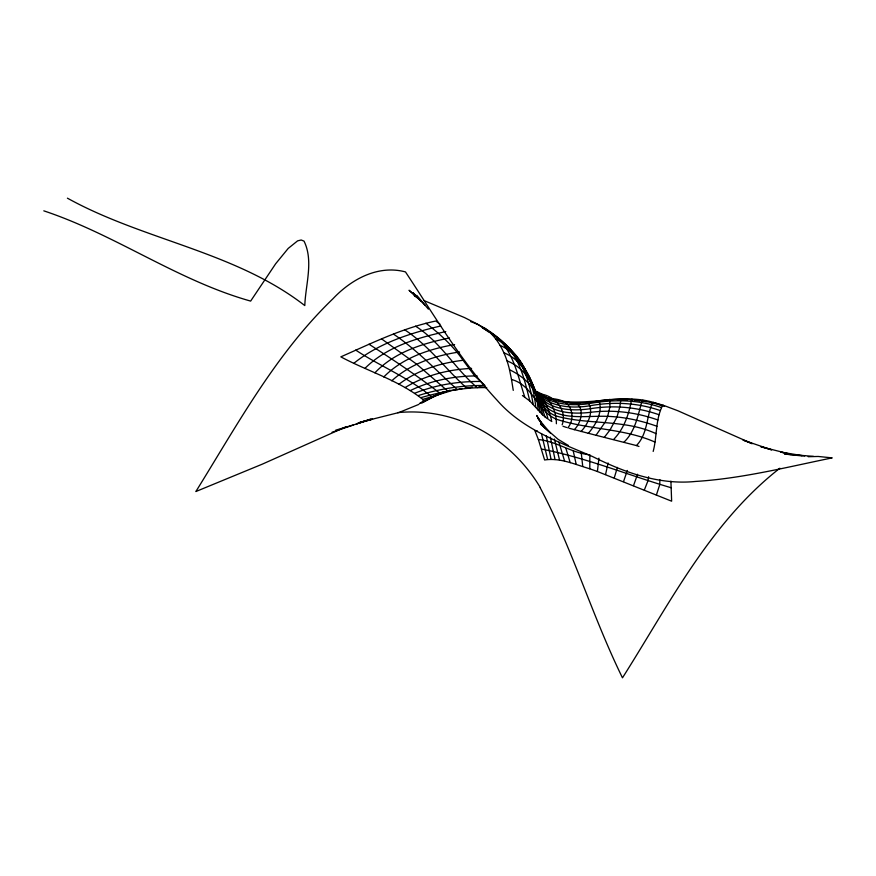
<?xml version="1.0" encoding="UTF-8"?>
<svg xmlns="http://www.w3.org/2000/svg" width="876" height="876" viewBox="0 0 876 876"><rect width="100%" height="100%" fill="white"/><g stroke="black" fill="none" stroke-linecap="round" stroke-linejoin="round"><path stroke-width="1.31" d="M556.38 423.743C556.534 410.121 549.077 395.196 535.148 391.134C553.731 404.066 577.503 405.095 599.064 400.836C620.219 397.638 642.097 399.051 662.464 405.752L663.526 405.325L664.501 406.212L653.288 402.391C614.153 390.663 571.349 414.655 534.612 391.55M598.943 458.159L597.399 471.507L671.64 501.192L670.917 481.143M659.935 479.752L659.661 484.921L656.365 495.093M609.751 400.222L609.805 399.292L609.926 406.836L607.67 416.341L605.174 422.144L596.008 435.273L569.072 428.244M597.399 471.507L589.8 468.802L589.855 454.83C571.568 453.023 556.501 441.241 538.379 439.533L534.951 430.817L537.295 430.915M608.097 462.988L605.546 474.54M653.178 451.436C657.164 436.467 655.347 419.779 662.464 405.752M648.612 476.73L648.021 480.661L644.309 490.1M617.405 467.401L614.251 477.902M449.574 390.269L449.399 391.331L422.79 399.39C398.547 380.25 367.843 371.315 340.819 356.85C371.752 343.228 402.511 327.985 435.81 321.021L439.971 324.142M637.564 474.255L633.512 485.643M627.304 470.456L623.548 481.592M419.44 403.453L423.305 402.084L422.79 399.39M562.151 424.816C567.9 409.059 552.69 393.455 536.944 393.784M598.045 401.547L599.064 400.836C602.94 412.53 595.757 424.794 588.256 433.401M567.79 427.86C572.74 422.057 573.222 413.505 569.564 406.924C565.25 399.456 555.012 398.832 547.358 398.153M596.008 435.273L636.403 445.555C647.758 434.047 646.389 416.856 652.412 402.894L653.288 402.391L663.526 405.325M574.174 429.744C581.04 423.426 585.31 407.701 575.236 402.686L573.638 403.157L561.264 401.35M604.385 437.266L610.112 429.842L617.022 416.932L619.814 406.891L620.996 398.777L621.237 399.708L627.468 399.894M580.996 431.572C587.818 424.247 594.333 411.764 588.059 402.347L586.022 402.927M613.594 439.489C624.161 428.66 628.946 414.085 631.574 399.544L632.001 399.149L632.461 400.047M624.03 442.117C635.45 431.123 637.892 415.246 642.108 400.792L642.776 400.31L646.116 401.668M374.917 372.815C394.31 352.261 422.539 343.37 449.519 337.983M365.062 368.259C386.48 346.885 416.932 337.917 445.774 331.599M383.776 376.987C402.456 357.879 428.857 349.053 454.6 344.586M391.747 380.819C410.307 363.803 435.043 355.568 459.571 351.966M354.014 363.168C378.76 343.228 410.176 333.088 440.781 325.971M398.832 384.345C417.348 370.176 440.157 362.982 463.086 360.288L474.693 375.924L484.975 385.506C462.418 385.188 439.883 388.692 418.41 395.536M779.859 468.222C710.009 522.797 669.056 604.429 622.475 677.827C592.034 615.729 572.466 548.759 540.142 487.647M421.958 402.938L438.646 393.477M420.502 402.85L422.626 401.657M405.062 387.586C425.057 375.366 448.304 369.442 471.584 368.391M423.305 402.084L443.322 391.89M418.947 404.351L398.909 412.53L359.85 422.341L372.497 419.133M410.406 390.532C431.091 380.414 454.173 375.903 477.124 375.924M423.557 400.89L447.023 391.189M345.768 426.919L262.187 464.203L195.863 491.535C237.396 424.652 275.743 353.838 333.022 298.683C351.44 279.159 378.071 264.629 405.468 271.91C434.529 315.688 461.181 361.722 497.196 400.343C522.151 429.054 558.625 441.964 592.526 456.527C624.468 472.416 659.31 485.184 695.61 481.439C741.852 478.592 786.966 467.149 832.2 457.885L818.228 456.462L808.143 456.703M414.852 393.182C435.624 384.914 458.028 381.312 480.322 381.465M332.081 432.218L370.767 419.133L356.379 423.896L372.519 419.177M436.128 394.912L444.231 392.141M430.116 398.164L432.076 397.135C409.158 377.72 380.556 366.54 355.722 350.093M335.661 430.204L353.072 425.035M421.06 397.605C442.391 391.528 464.444 387.225 486.717 387.608M445.391 391.747L450.472 390.357M457.568 389.459L447.833 391.167L416.691 364.186L381.575 338.892M589.8 468.802C575.225 464.576 560.092 457.491 544.62 459.988L538.379 439.533M458.739 389.185L462.386 388.55M464.827 388.134L467.258 387.707M604.549 400.814L607.156 400.518M472.284 387.093L467.028 388.375C445.785 369.431 428.999 345.626 404.745 329.847M617.405 399.872L621.237 399.708M573.638 403.157L579.824 403.037M813.465 456.363L784.622 454.053L801.989 455.925M634.903 400.288L639.776 400.792M478.887 386.776L486.333 387.542M804.661 456.002L780.647 452.104L790.743 454.491M440.015 393.368C420.392 377.874 392.382 359.237 369.015 344.235M541.554 449.06C585.737 457.6 628.092 475.12 671.257 487.768M790.437 454.206L760.872 446.727L771.657 449.859L743.012 440.07L752.232 443.683L677.772 410.713L664.183 405.599M661.336 407.515C638.122 399.565 613.08 399.193 589.121 403.628C570.583 406.376 549.537 404.351 535.258 391.068C544.795 397.649 548.705 409.563 551.573 420.206M660.175 410.537C637.673 402.708 613.331 401.526 589.964 405.763C569.871 409.07 544.872 406.716 532.98 387.915M659.037 414.731C637.093 407.055 613.419 404.942 590.468 408.698C571.371 411.468 547.664 410.22 536.112 392.328M657.953 419.998C636.392 412.333 613.222 409.453 590.49 412.322C571.218 414.611 546.788 412.979 536.747 393.521C529.071 380.009 525.107 364.405 513.873 353.039C501.718 340.052 487.844 327.525 470.74 321.667M656.967 426.284C638.319 419.571 618.533 415.739 598.669 416.308C581.565 416.45 562.556 418.859 547.741 408.413C537.47 400.529 534.305 387.499 529.181 376.264C522.479 364.482 514.858 352.787 504.215 344.279M562.994 426.262L566.586 427.466M656.08 433.664C624.314 418.925 588.42 425.221 555.68 415.87C544.894 411.578 538.85 401.317 534.349 391.233C528.885 381.41 519.457 374.523 509.514 369.716C505.78 353.816 498.258 337.884 484.647 328.171M636.403 445.555L638.976 446.464M654.919 442.041C623.635 428.244 588.508 429.755 556.457 419.243C537.032 411.041 533.188 385.243 511.507 379.472L509.514 369.716M43.8 210.842C115.501 234.648 177.598 280.605 250.645 301.092L275.655 263.764L288.204 248.423L297.621 240.845L301.191 240.002L304.027 241.13C313.739 260.829 305.538 284.634 304.793 305.582C235.118 251.511 143.587 240.331 67.408 198.173M482.512 328.007C515.504 344.553 534.951 379.702 542.518 414.775L547.117 418.542M536.955 394.649L539.266 395.558M423.721 300.446L464.466 317.561L477.519 324.153M418.608 297.96L414.206 295.486L418.137 298.322L409.048 290.252L421.641 301.541L412.979 292.683L425.09 305.253M522.424 395.536L529.849 401.033L542.518 414.775M507.095 360.901C527.264 368.862 537.306 389.207 538.006 409.968M568.469 445.545L558.198 439.402L540.634 424.115L550.38 433.083L538.006 418.378L544.215 427.488L536.67 415.465L543.339 426.393M549.055 419.845L551.847 421.52M503.952 352.809C526.104 361.744 533.878 385.407 535.751 407.329M500.141 345.407C523.399 355.371 529.224 381.98 533.188 404.405M495.685 338.76C518.767 350.258 524.012 378.355 529.849 401.033M490.527 332.99C512.646 346.217 517.179 374.282 524.713 396.828M478.033 324.394L488.545 331.927M477.267 387.674C455.104 368.895 440.727 342.012 415.542 326.19M457.239 389.601C436.434 370.57 417.031 349.94 393.455 334.084M425.889 323.211C439.851 333.822 453.023 345.823 463.086 360.288M497.743 337.797L501.433 341.64M416.757 295.332L428.397 309.162M532.849 387.52C540.317 396.751 545.091 407.887 548.113 419.286M531.174 382.812L538.926 398.306L545.102 417.053M528.578 376.362C534.984 387.356 538.171 399.96 540.196 412.432M558.976 442.292L564.648 461.28M565.962 448.545L570.188 462.67M554.409 439.051L559.589 460.239M541.477 433.686L547.61 459.374M573.178 450.669L576.2 464.379M555.034 459.55L550.336 437.058M546.263 435.766L551.037 459.254M511.507 379.472L513.259 390.389M581.237 452.684L582.737 466.426M397.584 412.64A158.742 148.964 79.6 0 1 540.295 487.538"/></g></svg>
